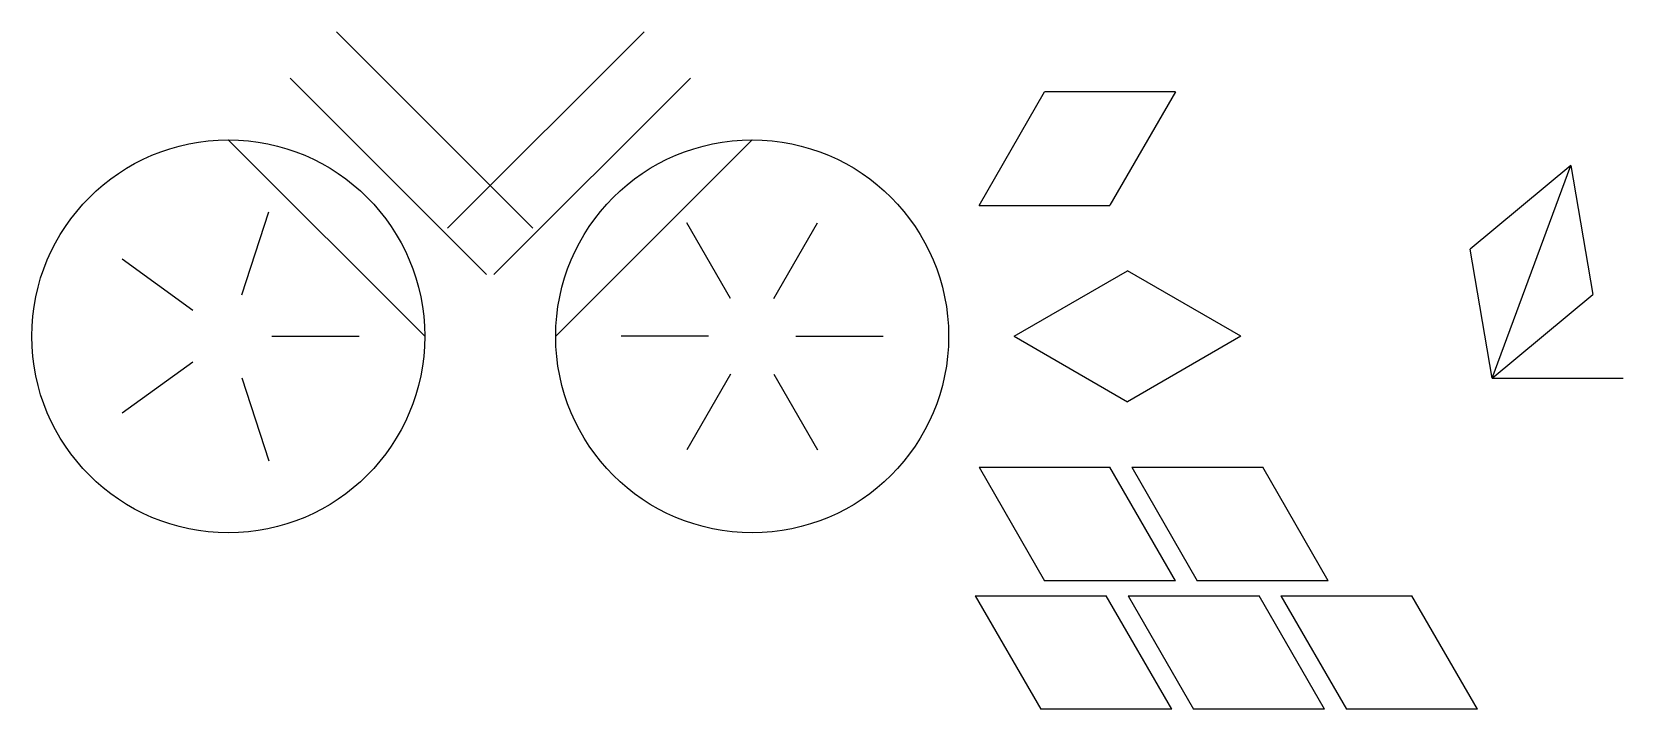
# Model space of a CAD drawing. Header units: inches. Extents: x 5 to 370, y 75 to 230.
import ezdxf

# ---------------------------------------------------------------- set-up
doc = ezdxf.new("R2010")
doc.units = ezdxf.units.IN
doc.header["$MEASUREMENT"] = 0

# ---------------------------------------------------------------- blocks, each defined once
blk = doc.blocks.new('*U1')
blk.add_line((-10, 0), (10, 0))
blk = doc.blocks.new('*U2')
at = {"color": 0, "linetype": 'ByBlock', "lineweight": -2, "transparency": 16777216}
for p, rotation in [((56.18, 179.02), 72), ((33.82, 171.76), 144), ((33.82, 148.24), 215.9999999999999), ((56.18, 140.98), 287.9999999999999)]:
    blk.add_blockref('*U1', p, dxfattribs=dict(at, rotation=rotation))
blk.add_blockref('*U1', (70, 160), dxfattribs=at)
blk = doc.blocks.new('*U3')
blk.add_line((10, 0), (-10, 0))
blk = doc.blocks.new('*U4')
at = {"color": 0, "linetype": 'ByBlock', "lineweight": -2, "transparency": 16777216}
for p, rotation in [((160, 177.32), 299.9999999999999), ((180, 177.32), 240), ((190, 160), 180), ((160, 142.68), 59.99999999999999), ((180, 142.68), 120)]:
    blk.add_blockref('*U3', p, dxfattribs=dict(at, rotation=rotation))
blk.add_blockref('*U3', (150, 160), dxfattribs=at)
blk = doc.blocks.new('*U5')
for p, q in [((-22.5, 12.99), (7.5, 12.99)), ((-22.5, 12.99), (-7.5, -12.99)), ((22.5, -12.99), (7.5, 12.99)), ((22.5, -12.99), (-7.5, -12.99))]:
    blk.add_line(p, q)
blk = doc.blocks.new('*U6')
at = {"color": 0, "linetype": 'ByBlock', "lineweight": -2, "transparency": 16777216}
for p in [(0, 0), (35, 0)]:
    blk.add_blockref('*U5', p, dxfattribs=at)
blk = doc.blocks.new('*U7')
for p, q in [((-22.5, 12.99), (7.5, 12.99)), ((-22.5, 12.99), (-7.5, -12.99)), ((22.5, -12.99), (7.5, 12.99)), ((22.5, -12.99), (-7.5, -12.99))]:
    blk.add_line(p, q)
blk = doc.blocks.new('*U9')
at = {"color": 0, "linetype": 'ByBlock', "lineweight": -2, "transparency": 16777216}
for p in [(0, 0), (35, 0), (70, 0)]:
    blk.add_blockref('*U7', p, dxfattribs=at)

msp = doc.modelspace()

# ---------------------------------------------------------------- linework, layer by layer
for p, q in [((74.75, 229.75), (119.75, 184.75)), ((145.25, 229.75), (100.25, 184.75)), ((64.14, 219.14), (109.14, 174.14)), ((155.86, 219.14), (110.86, 174.14)), ((221.96, 190), (236.93, 216)), ((266.93, 216.04), (236.93, 216)), ((266.93, 216.04), (251.96, 190.04)), ((50, 205), (95, 160)), ((170, 205), (125, 160)), ((357.54, 199.13), (334.45, 179.96)), ((339.51, 150.39), (357.54, 199.13)), ((357.54, 199.13), (362.59, 169.56)), ((221.96, 190), (251.96, 190)), ((221.96, 190), (251.96, 190)), ((339.51, 150.39), (334.45, 179.96)), ((230, 160), (255.98, 175)), ((281.96, 160), (255.98, 175)), ((339.51, 150.39), (362.59, 169.56)), ((230, 160), (255.98, 145)), ((281.96, 160), (255.98, 145)), ((339.51, 150.39), (369.51, 150.39))]:
    msp.add_line(p, q)
for centre in [(50, 160), (170, 160)]:
    msp.add_circle(centre, 45)

# ---------------------------------------------------------------- block references
for name, p in [('*U2', (0, 0)), ('*U4', (0, 0)), ('*U6', (244.46, 117.01)), ('*U9', (243.61, 87.59))]:
    msp.add_blockref(name, p)

doc.saveas('drawing.dxf')
